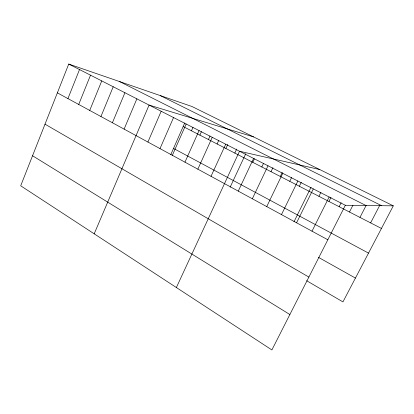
<?xml version="1.0" encoding="UTF-8"?>
<svg xmlns="http://www.w3.org/2000/svg" width="414" height="414" viewBox="0 0 414 414"><rect width="100%" height="100%" fill="white"/><g stroke="black" fill="none" stroke-linecap="round" stroke-linejoin="round"><path stroke-width="0.62" d="M393.3 205.841L191.982 106.512L68.729 64.051L20.7 185.793L271.884 349.949L345.343 205.272L393.3 205.841L342.947 301.899L306.634 280.713M67.932 98.599L79.514 69.557M78.717 104.457L90.516 75.172M89.719 110.434L101.751 80.906M100.944 116.536L113.213 86.759M112.406 122.761L124.919 92.736M124.112 129.116L136.868 98.837M94.19 233.822L149.076 105.068L253.575 136.905M147.907 142.043L161.181 111.247M160.001 148.61L173.544 117.56M170.739 154.722L184.716 122.999M172.348 155.317L186.165 124.003M191.465 130.803L192.996 127.352M184.965 162.174L199.067 130.591M199.89 135.135L201.447 131.668M208.439 139.528L210.012 136.035M197.856 169.176L212.247 137.319M217.107 143.984L218.701 140.47M211.026 176.328L225.723 144.201M225.899 148.502L227.736 144.496M234.821 153.087L236.684 149.061M176.374 287.533L239.504 151.234L319.758 169.554M230.184 187.133L245.761 153.687M238.262 191.123L253.596 158.427M252.783 162.319L254.424 158.831M261.829 166.966L263.444 163.551M252.338 198.772L268.008 165.786M270.999 171.681L272.914 167.675M280.309 176.467L282.244 172.431M266.745 206.596L282.757 173.316M289.748 181.322L291.715 177.264M281.484 214.602L297.852 181.022M299.332 186.248L301.278 182.274M293.992 221.811L311.033 187.252M296.564 222.794L313.305 188.913M318.935 196.319L320.933 192.303M312.011 231.183L329.13 196.992M328.959 201.473L330.988 197.431M339.138 206.7L341.141 202.741M349.468 212.015L352.956 205.178M359.963 217.407L366.157 205.38M370.623 222.887L379.669 205.468M160.285 95.593L381.636 205.701M119.517 81.548L365.971 205.515M68.729 64.051L345.343 205.272M183.159 126.534L381.449 228.45M173.513 148.424L368.527 253.104M57.365 92.86L327.826 239.773M318.485 257.368L355.44 278.073M45.012 124.169L308.88 277.08M32.551 155.757L289.867 314.531"/></g></svg>
